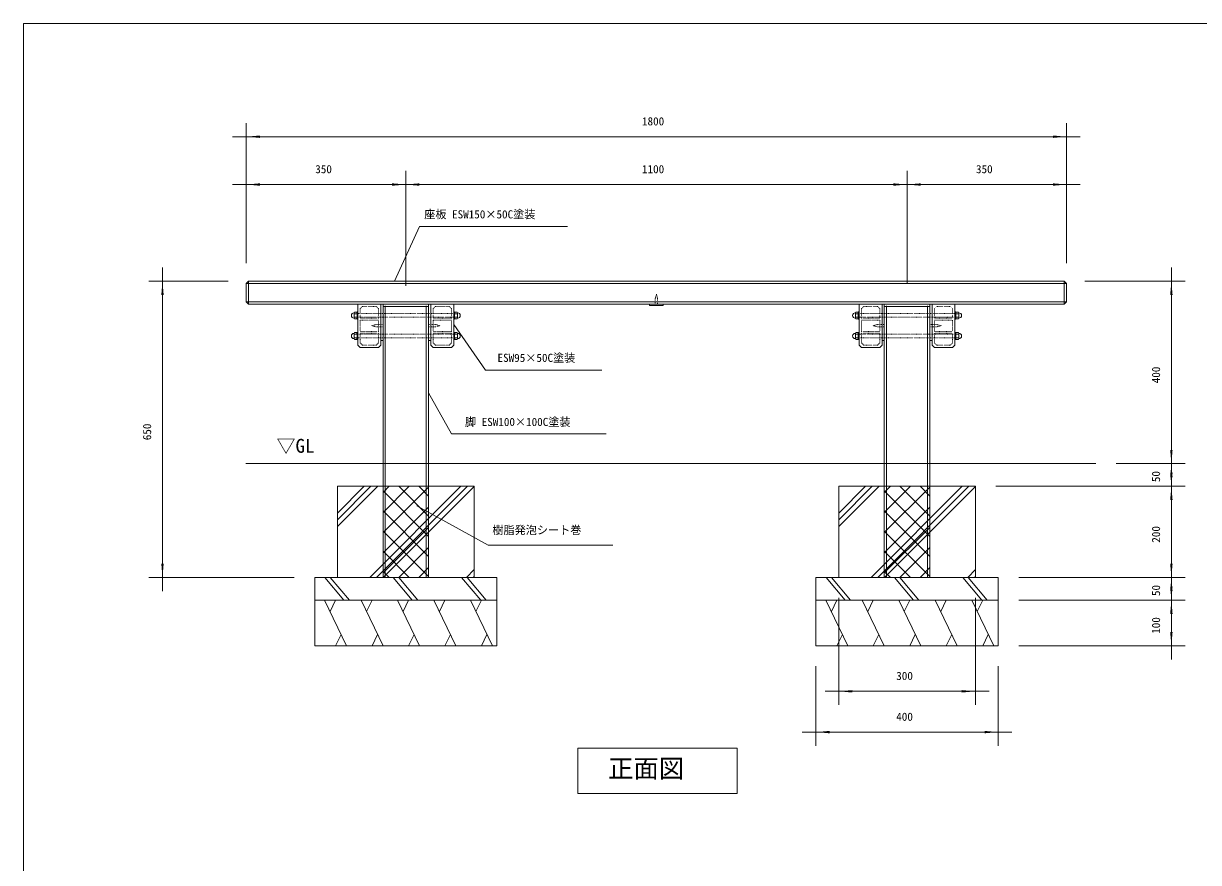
# Model space of a CAD drawing. Units: millimetres, scale not verified. Extents: x -2925 to 2925, y -2062 to 2062.
# Drawn here: x -2925 to -346, y 221 to 2062 of the extents above; entities that cross this region are included whole.
import ezdxf
from ezdxf.enums import TextEntityAlignment as Align

# ---------------------------------------------------------------- set-up
doc = ezdxf.new("R2010")
doc.units = ezdxf.units.MM
doc.header["$LTSCALE"] = 10
doc.linetypes.add('USER5', pattern=[0.208282, 0.069427, -0.138855])
doc.layers.add('0-1_IMPORTED', color=30, linetype='USER5', lineweight=18)
doc.styles.add('ＭＳ ゴシック', font='')
doc.styles.get('ＭＳ ゴシック').set_extended_font_data('MS Gothic')

msp = doc.modelspace()

# ---------------------------------------------------------------- linework, layer by layer
at = {"layer": '0-1_IMPORTED', "color": 1, "linetype": 'Continuous'}
for p, q in [((-2436, 1536.54), (-2436, 1844)), ((-636, 1536.54), (-636, 1844)), ((-2436, 1814), (-2466, 1814)), ((-636, 1814), (-2436, 1814)), ((-606, 1814), (-636, 1814)), ((-2436, 1536.54), (-2436, 1739)), ((-2086, 1486.54), (-2086, 1739)), ((-2086, 1486.54), (-2086, 1739)), ((-986, 1491.54), (-986, 1739)), ((-986, 1491.54), (-986, 1739)), ((-636, 1536.54), (-636, 1739)), ((-2466, 1709), (-2436, 1709)), ((-2436, 1709), (-2086, 1709)), ((-2116, 1709), (-2086, 1709)), ((-2086, 1709), (-2056, 1709)), ((-2086, 1709), (-986, 1709)), ((-1016, 1709), (-986, 1709)), ((-986, 1709), (-956, 1709)), ((-986, 1709), (-636, 1709)), ((-636, 1709), (-606, 1709)), ((-2620, 1526.54), (-2620, 1496.54)), ((-406, 1496.54), (-406, 1526.54)), ((-2476, 1496.54), (-2650, 1496.54)), ((-2620, 1496.54), (-2620, 846.54)), ((-596, 1496.54), (-376, 1496.54)), ((-406, 1096.54), (-406, 1496.54)), ((-406, 1096.54), (-406, 1126.54)), ((-527, 1096.54), (-376, 1096.54)), ((-527, 1096.54), (-376, 1096.54)), ((-406, 1046.54), (-406, 1096.54)), ((-406, 1066.54), (-406, 1096.54)), ((-406, 1046.54), (-406, 1076.54)), ((-791, 1046.54), (-376, 1046.54)), ((-791, 1046.54), (-376, 1046.54)), ((-406, 846.54), (-406, 1046.54)), ((-406, 1016.54), (-406, 1046.54)), ((-2061.83, 1003.63), (-1905.35, 917.19)), ((-1905.35, 917.2), (-1632, 917.2)), ((-406, 846.54), (-406, 876.54)), ((-2331, 846.54), (-2650, 846.54)), ((-2620, 846.54), (-2620, 816.54)), ((-741, 846.54), (-376, 846.54)), ((-741, 846.54), (-376, 846.54)), ((-406, 796.54), (-406, 846.54)), ((-406, 816.54), (-406, 846.54)), ((-406, 796.54), (-406, 826.54)), ((-1136, 801.54), (-1136, 566.54)), ((-836, 801.54), (-836, 566.54)), ((-741, 796.54), (-376, 796.54)), ((-741, 796.54), (-376, 796.54)), ((-406, 696.54), (-406, 796.54)), ((-406, 766.54), (-406, 796.54)), ((-741, 696.54), (-376, 696.54)), ((-406, 666.54), (-406, 696.54)), ((-1186, 651.54), (-1186, 477)), ((-786, 651.54), (-786, 477)), ((-1166, 596.54), (-1136, 596.54)), ((-1136, 596.54), (-836, 596.54)), ((-836, 596.54), (-806, 596.54)), ((-1216, 507), (-1186, 507)), ((-1186, 507), (-786, 507)), ((-786, 507), (-756, 507))]:
    msp.add_line(p, q, dxfattribs=at)
at = {"layer": '0-1_IMPORTED', "linetype": 'Continuous'}
for p, q in [((-2436, 1491.54), (-2431, 1496.54)), ((-2431, 1496.54), (-641, 1496.54)), ((-2431, 1446.54), (-2431, 1496.54)), ((-641, 1496.54), (-636, 1491.54)), ((-641, 1446.54), (-641, 1496.54)), ((-2436, 1451.54), (-2436, 1491.54)), ((-2436, 1491.54), (-636, 1491.54)), ((-636, 1491.54), (-636, 1451.54)), ((-2431, 1446.54), (-2436, 1451.54)), ((-2436, 1451.54), (-636, 1451.54)), ((-641, 1446.54), (-2431, 1446.54)), ((-636, 1451.54), (-641, 1446.54)), ((-2199.75, 1427.29), (-2199.5, 1427.29)), ((-2199.5, 1427.29), (-2198.49, 1429.04)), ((-2199.5, 1427.29), (-2199.5, 1415.79)), ((-2199.5, 1425.28), (-2193, 1425.28)), ((-2198.49, 1429.04), (-2194.01, 1429.04)), ((-2193, 1427.29), (-2194.01, 1429.04)), ((-2193, 1427.29), (-2193, 1415.79)), ((-2131, 1442.54), (-2131, 846.54)), ((-2041, 1442.54), (-2041, 846.54)), ((-1979, 1427.29), (-1977.99, 1429.04)), ((-1979, 1427.29), (-1979, 1415.79)), ((-1972.5, 1425.28), (-1979, 1425.28)), ((-1973.51, 1429.04), (-1977.99, 1429.04)), ((-1972.5, 1427.29), (-1973.51, 1429.04)), ((-1972.25, 1427.29), (-1972.5, 1427.29)), ((-1972.5, 1427.29), (-1972.5, 1415.79)), ((-1099.75, 1427.29), (-1099.5, 1427.29)), ((-1099.5, 1427.29), (-1098.49, 1429.04)), ((-1099.5, 1427.29), (-1099.5, 1415.79)), ((-1099.5, 1425.28), (-1093, 1425.28)), ((-1098.49, 1429.04), (-1094.01, 1429.04)), ((-1093, 1427.29), (-1094.01, 1429.04)), ((-1093, 1427.29), (-1093, 1415.79)), ((-1031, 1442.54), (-1031, 846.54)), ((-941, 1442.54), (-941, 846.54)), ((-879, 1427.29), (-877.99, 1429.04)), ((-879, 1427.29), (-879, 1415.79)), ((-872.5, 1425.28), (-879, 1425.28)), ((-873.51, 1429.04), (-877.99, 1429.04)), ((-872.5, 1427.29), (-873.51, 1429.04)), ((-872.25, 1427.29), (-872.5, 1427.29)), ((-872.5, 1427.29), (-872.5, 1415.79)), ((-2199.75, 1415.79), (-2199.5, 1415.79)), ((-2199.5, 1417.8), (-2193, 1417.8)), ((-2199.5, 1415.79), (-2198.49, 1414.04)), ((-2198.49, 1414.04), (-2194.01, 1414.04)), ((-2193, 1415.79), (-2194.01, 1414.04)), ((-1972.5, 1417.8), (-1979, 1417.8)), ((-1979, 1415.79), (-1977.99, 1414.04)), ((-1973.51, 1414.04), (-1977.99, 1414.04)), ((-1972.5, 1415.79), (-1973.51, 1414.04)), ((-1972.25, 1415.79), (-1972.5, 1415.79)), ((-1099.75, 1415.79), (-1099.5, 1415.79)), ((-1099.5, 1417.8), (-1093, 1417.8)), ((-1099.5, 1415.79), (-1098.49, 1414.04)), ((-1098.49, 1414.04), (-1094.01, 1414.04)), ((-1093, 1415.79), (-1094.01, 1414.04)), ((-872.5, 1417.8), (-879, 1417.8)), ((-879, 1415.79), (-877.99, 1414.04)), ((-873.51, 1414.04), (-877.99, 1414.04)), ((-872.5, 1415.79), (-873.51, 1414.04)), ((-872.25, 1415.79), (-872.5, 1415.79)), ((-2199.75, 1382.29), (-2199.5, 1382.29)), ((-2199.75, 1370.79), (-2199.5, 1370.79)), ((-2199.5, 1382.29), (-2198.49, 1384.04)), ((-2199.5, 1370.79), (-2199.5, 1382.29)), ((-2199.5, 1380.28), (-2193, 1380.28)), ((-2199.5, 1372.8), (-2193, 1372.8)), ((-2199.5, 1370.79), (-2198.49, 1369.04)), ((-2198.49, 1384.04), (-2194.01, 1384.04)), ((-2198.49, 1369.04), (-2194.01, 1369.04)), ((-2193, 1382.29), (-2194.01, 1384.04)), ((-2193, 1370.79), (-2194.01, 1369.04)), ((-2193, 1370.79), (-2193, 1382.29)), ((-1979, 1382.29), (-1977.99, 1384.04)), ((-1979, 1370.79), (-1979, 1382.29)), ((-1972.5, 1380.28), (-1979, 1380.28)), ((-1972.5, 1372.8), (-1979, 1372.8)), ((-1979, 1370.79), (-1977.99, 1369.04)), ((-1973.51, 1384.04), (-1977.99, 1384.04)), ((-1973.51, 1369.04), (-1977.99, 1369.04)), ((-1972.5, 1382.29), (-1973.51, 1384.04)), ((-1972.5, 1370.79), (-1973.51, 1369.04)), ((-1972.25, 1382.29), (-1972.5, 1382.29)), ((-1972.5, 1370.79), (-1972.5, 1382.29)), ((-1972.25, 1370.79), (-1972.5, 1370.79)), ((-1099.75, 1382.29), (-1099.5, 1382.29)), ((-1099.75, 1370.79), (-1099.5, 1370.79)), ((-1099.5, 1382.29), (-1098.49, 1384.04)), ((-1099.5, 1370.79), (-1099.5, 1382.29)), ((-1099.5, 1380.28), (-1093, 1380.28)), ((-1099.5, 1372.8), (-1093, 1372.8)), ((-1099.5, 1370.79), (-1098.49, 1369.04)), ((-1098.49, 1384.04), (-1094.01, 1384.04)), ((-1098.49, 1369.04), (-1094.01, 1369.04)), ((-1093, 1382.29), (-1094.01, 1384.04)), ((-1093, 1370.79), (-1094.01, 1369.04)), ((-1093, 1370.79), (-1093, 1382.29)), ((-879, 1382.29), (-877.99, 1384.04)), ((-879, 1370.79), (-879, 1382.29)), ((-872.5, 1380.28), (-879, 1380.28)), ((-872.5, 1372.8), (-879, 1372.8)), ((-879, 1370.79), (-877.99, 1369.04)), ((-873.51, 1384.04), (-877.99, 1384.04)), ((-873.51, 1369.04), (-877.99, 1369.04)), ((-872.5, 1382.29), (-873.51, 1384.04)), ((-872.5, 1370.79), (-873.51, 1369.04)), ((-872.25, 1382.29), (-872.5, 1382.29)), ((-872.5, 1370.79), (-872.5, 1382.29)), ((-872.25, 1370.79), (-872.5, 1370.79)), ((-2437, 1096.54), (-572, 1096.54)), ((-2236, 958.14), (-2147.6, 1046.54)), ((-2236, 972.99), (-2162.45, 1046.54)), ((-2236, 987.84), (-2177.3, 1046.54)), ((-2165.17, 846.54), (-1965.17, 1046.54)), ((-2150.32, 846.54), (-1950.32, 1046.54)), ((-2136, 1033.19), (-2122.65, 1046.54)), ((-2136, 989), (-2078.46, 1046.54)), ((-2136, 944.8), (-2036, 1044.8)), ((-2036, 936.69), (-2136, 1036.69)), ((-2135.47, 846.54), (-1936, 1046.01)), ((-2036, 980.88), (-2101.66, 1046.54)), ((-2036, 1025.08), (-2057.47, 1046.54)), ((-1136, 958.14), (-1047.6, 1046.54)), ((-1136, 972.99), (-1062.45, 1046.54)), ((-1136, 987.84), (-1077.3, 1046.54)), ((-1065.17, 846.54), (-865.17, 1046.54)), ((-1050.32, 846.54), (-850.32, 1046.54)), ((-1036, 1033.19), (-1022.65, 1046.54)), ((-1036, 989), (-978.46, 1046.54)), ((-1036, 944.8), (-936, 1044.8)), ((-936, 936.69), (-1036, 1036.69)), ((-1035.47, 846.54), (-836, 1046.01)), ((-936, 980.88), (-1001.66, 1046.54)), ((-936, 1025.08), (-957.47, 1046.54)), ((-2136, 900.61), (-2036, 1000.61)), ((-2036, 892.49), (-2136, 992.49)), ((-1036, 900.61), (-936, 1000.61)), ((-936, 892.49), (-1036, 992.49)), ((-2136, 856.42), (-2036, 956.42)), ((-1036, 856.42), (-936, 956.42)), ((-2036, 848.3), (-2136, 948.3)), ((-936, 848.3), (-1036, 948.3)), ((-2078.44, 846.54), (-2136, 904.11)), ((-2101.68, 846.54), (-2036, 912.22)), ((-978.44, 846.54), (-1036, 904.11)), ((-1001.68, 846.54), (-936, 912.22)), ((-2122.63, 846.54), (-2136, 859.91)), ((-2057.49, 846.54), (-2036, 868.03)), ((-1953.04, 846.54), (-1936, 863.58)), ((-1022.63, 846.54), (-1036, 859.91)), ((-957.49, 846.54), (-936, 868.03)), ((-853.04, 846.54), (-836, 863.58)), ((-2263.5, 846.54), (-2221.74, 796.54)), ((-2251.69, 846.54), (-2209.93, 796.54)), ((-2113.5, 846.54), (-2071.74, 796.54)), ((-2101.69, 846.54), (-2059.93, 796.54)), ((-1963.5, 846.54), (-1921.74, 796.54)), ((-1951.69, 846.54), (-1909.93, 796.54)), ((-1938.19, 846.54), (-1936, 848.73)), ((-1163.5, 846.54), (-1121.74, 796.54)), ((-1151.69, 846.54), (-1109.93, 796.54)), ((-1013.5, 846.54), (-971.74, 796.54)), ((-1001.69, 846.54), (-959.93, 796.54)), ((-863.5, 846.54), (-821.74, 796.54)), ((-851.69, 846.54), (-809.93, 796.54)), ((-838.19, 846.54), (-836, 848.73)), ((-2216, 696.54), (-2264.25, 796.54)), ((-2252.18, 771.54), (-2240.12, 796.54)), ((-2136, 696.54), (-2184.25, 796.54)), ((-2172.18, 771.54), (-2160.12, 796.54)), ((-2056, 696.54), (-2104.25, 796.54)), ((-2092.18, 771.54), (-2080.12, 796.54)), ((-1976, 696.54), (-2024.25, 796.54)), ((-2012.18, 771.54), (-2000.12, 796.54)), ((-1896, 696.54), (-1944.25, 796.54)), ((-1932.18, 771.54), (-1920.12, 796.54)), ((-1116, 696.54), (-1164.25, 796.54)), ((-1152.18, 771.54), (-1140.12, 796.54)), ((-1036, 696.54), (-1084.25, 796.54)), ((-1072.18, 771.54), (-1060.12, 796.54)), ((-956, 696.54), (-1004.25, 796.54)), ((-992.18, 771.54), (-980.12, 796.54)), ((-876, 696.54), (-924.25, 796.54)), ((-912.18, 771.54), (-900.12, 796.54)), ((-796, 696.54), (-844.25, 796.54)), ((-832.18, 771.54), (-820.12, 796.54)), ((-2228.06, 721.54), (-2240.12, 696.54)), ((-2148.06, 721.54), (-2160.12, 696.54)), ((-2068.06, 721.54), (-2080.12, 696.54)), ((-1988.06, 721.54), (-2000.12, 696.54)), ((-1908.06, 721.54), (-1920.12, 696.54)), ((-1128.06, 721.54), (-1140.12, 696.54)), ((-1048.06, 721.54), (-1060.12, 696.54)), ((-968.06, 721.54), (-980.12, 696.54)), ((-888.06, 721.54), (-900.12, 696.54)), ((-808.06, 721.54), (-820.12, 696.54))]:
    msp.add_line(p, q, dxfattribs=at)
for points in [[(-2925, 2062.5), (2925, 2062.5), (2925, -2062.5), (-2925, -2062.5)], [(-2191, 1446.54), (-2191, 1356.54), (-2186, 1351.54), (-2146, 1351.54), (-2141, 1356.54), (-2141, 1446.54)], [(-2031, 1366.54), (-2031, 1441.54), (-2031, 1446.54), (-2036, 1446.54), (-2136, 1446.54), (-2141, 1446.54), (-2141, 1441.54), (-2141, 1366.54), (-2136, 1366.54), (-2136, 1441.54), (-2036, 1441.54), (-2036, 1366.54)], [(-2136, 1446.54), (-2036, 1446.54), (-2036, 846.54), (-2136, 846.54)], [(-1981, 1446.54), (-1981, 1356.54), (-1986, 1351.54), (-2026, 1351.54), (-2031, 1356.54), (-2031, 1446.54)], [(-1551, 1446.54), (-1521, 1446.54), (-1521, 1443.54), (-1551, 1443.54)], [(-1091, 1446.54), (-1091, 1356.54), (-1086, 1351.54), (-1046, 1351.54), (-1041, 1356.54), (-1041, 1446.54)], [(-1041, 1366.54), (-1041, 1441.54), (-1041, 1446.54), (-1036, 1446.54), (-936, 1446.54), (-931, 1446.54), (-931, 1441.54), (-931, 1366.54), (-936, 1366.54), (-936, 1441.54), (-1036, 1441.54), (-1036, 1366.54)], [(-1036, 1446.54), (-936, 1446.54), (-936, 846.54), (-1036, 846.54)], [(-881, 1446.54), (-881, 1356.54), (-886, 1351.54), (-926, 1351.54), (-931, 1356.54), (-931, 1446.54)], [(-2191, 1429.54), (-2193, 1429.54), (-2193, 1413.54), (-2191, 1413.54)], [(-1981, 1429.54), (-1979, 1429.54), (-1979, 1413.54), (-1981, 1413.54)], [(-1091, 1429.54), (-1093, 1429.54), (-1093, 1413.54), (-1091, 1413.54)], [(-881, 1429.54), (-879, 1429.54), (-879, 1413.54), (-881, 1413.54)], [(-2191, 1368.54), (-2193, 1368.54), (-2193, 1384.54), (-2191, 1384.54)], [(-1981, 1368.54), (-1979, 1368.54), (-1979, 1384.54), (-1981, 1384.54)], [(-1091, 1368.54), (-1093, 1368.54), (-1093, 1384.54), (-1091, 1384.54)], [(-881, 1368.54), (-879, 1368.54), (-879, 1384.54), (-881, 1384.54)], [(-2236, 1046.54), (-1936, 1046.54), (-1936, 846.54), (-2236, 846.54)], [(-2136, 1046.54), (-2036, 1046.54), (-2036, 846.54), (-2136, 846.54)], [(-1136, 1046.54), (-836, 1046.54), (-836, 846.54), (-1136, 846.54)], [(-2286, 846.54), (-1886, 846.54), (-1886, 796.54), (-2286, 796.54)], [(-1186, 846.54), (-786, 846.54), (-786, 796.54), (-1186, 796.54)], [(-2286, 796.54), (-1886, 796.54), (-1886, 696.54), (-2286, 696.54)], [(-1186, 796.54), (-786, 796.54), (-786, 696.54), (-1186, 696.54)], [(-1708.7, 472), (-1358.7, 472), (-1358.7, 372), (-1708.7, 372)]]:
    msp.add_lwpolyline(points, close=True, dxfattribs=at)
at = {"layer": '0-1_IMPORTED', "color": 1, "linetype": 'Continuous'}
for points in [[(-2111, 1496.54), (-2056, 1616.54), (-1731, 1616.54)], [(-1981, 1401.54), (-1911, 1301.54), (-1656, 1301.54)], [(-2036, 1251.54), (-1986, 1161.54), (-1646, 1161.54)]]:
    msp.add_lwpolyline(points, dxfattribs=at)
at = {"layer": '0-1_IMPORTED'}
for points in [[(-1538.57, 1443.54), (-1533.43, 1443.54), (-1533.43, 1458.54), (-1536, 1467.99), (-1538.57, 1458.54)], [(-1981, 1425.54), (-2191, 1425.54), (-2191, 1417.54), (-1981, 1417.54)], [(-2186, 1436.54), (-2186, 1415.54), (-2146, 1415.54), (-2146, 1436.54), (-2151, 1441.54), (-2181, 1441.54)], [(-2026, 1436.54), (-2026, 1415.54), (-1986, 1415.54), (-1986, 1436.54), (-1991, 1441.54), (-2021, 1441.54)], [(-1091, 1425.54), (-881, 1425.54), (-881, 1417.54), (-1091, 1417.54)], [(-1046, 1436.54), (-1046, 1415.54), (-1086, 1415.54), (-1086, 1436.54), (-1081, 1441.54), (-1051, 1441.54)], [(-886, 1436.54), (-886, 1415.54), (-926, 1415.54), (-926, 1436.54), (-921, 1441.54), (-891, 1441.54)], [(-2186, 1411.54), (-2186, 1386.54), (-2146, 1386.54), (-2146, 1411.54)], [(-2136, 1401.61), (-2136, 1396.47), (-2151, 1396.47), (-2160.45, 1399.04), (-2151, 1401.61)], [(-2036, 1401.61), (-2036, 1396.47), (-2021, 1396.47), (-2011.55, 1399.04), (-2021, 1401.61)], [(-2026, 1411.54), (-2026, 1386.54), (-1986, 1386.54), (-1986, 1411.54)], [(-1046, 1411.54), (-1046, 1386.54), (-1086, 1386.54), (-1086, 1411.54)], [(-1036, 1401.61), (-1036, 1396.47), (-1051, 1396.47), (-1060.45, 1399.04), (-1051, 1401.61)], [(-936, 1401.61), (-936, 1396.47), (-921, 1396.47), (-911.55, 1399.04), (-921, 1401.61)], [(-886, 1411.54), (-886, 1386.54), (-926, 1386.54), (-926, 1411.54)], [(-1981, 1372.54), (-2191, 1372.54), (-2191, 1380.54), (-1981, 1380.54)], [(-2186, 1361.54), (-2186, 1382.54), (-2146, 1382.54), (-2146, 1361.54), (-2151, 1356.54), (-2181, 1356.54)], [(-2026, 1361.54), (-2026, 1382.54), (-1986, 1382.54), (-1986, 1361.54), (-1991, 1356.54), (-2021, 1356.54)], [(-1091, 1372.54), (-881, 1372.54), (-881, 1380.54), (-1091, 1380.54)], [(-1046, 1361.54), (-1046, 1382.54), (-1086, 1382.54), (-1086, 1361.54), (-1081, 1356.54), (-1051, 1356.54)], [(-886, 1361.54), (-886, 1382.54), (-926, 1382.54), (-926, 1361.54), (-921, 1356.54), (-891, 1356.54)]]:
    msp.add_lwpolyline(points, close=True, dxfattribs=at)
at = {"layer": '0-1_IMPORTED', "linetype": 'Continuous'}
for centre, start, end in [((-2199.75, 1421.54), 90, 270), ((-1972.25, 1421.54), 270, 90), ((-1099.75, 1421.54), 90, 270), ((-872.25, 1421.54), 270, 90), ((-2199.75, 1376.54), 90, 270), ((-1972.25, 1376.54), 270, 90), ((-1099.75, 1376.54), 90, 270), ((-872.25, 1376.54), 270, 90)]:
    msp.add_arc(centre, 5.75, start, end, dxfattribs=at)
at = {"layer": '0-1_IMPORTED', "color": 1}
for points in [[(-2436, 1814), (-2406, 1816.62), (-2406, 1811.38)], [(-636, 1814), (-666, 1811.38), (-666, 1816.62)], [(-2436, 1709), (-2406, 1711.62), (-2406, 1706.38)], [(-2086, 1709), (-2116, 1706.38), (-2116, 1711.62)], [(-2086, 1709), (-2056, 1711.62), (-2056, 1706.38)], [(-986, 1709), (-1016, 1706.38), (-1016, 1711.62)], [(-986, 1709), (-956, 1711.62), (-956, 1706.38)], [(-636, 1709), (-666, 1706.38), (-666, 1711.62)], [(-2620, 1496.54), (-2617.38, 1466.54), (-2622.62, 1466.54)], [(-406, 1496.54), (-403.38, 1466.54), (-408.62, 1466.54)], [(-406, 1096.54), (-408.62, 1126.54), (-403.38, 1126.54)], [(-406, 1096.54), (-403.38, 1066.54), (-408.62, 1066.54)], [(-406, 1046.54), (-408.62, 1076.54), (-403.38, 1076.54)], [(-406, 1046.54), (-403.38, 1016.54), (-408.62, 1016.54)], [(-2620, 846.54), (-2622.62, 876.54), (-2617.38, 876.54)], [(-406, 846.54), (-408.62, 876.54), (-403.38, 876.54)], [(-406, 846.54), (-403.38, 816.54), (-408.62, 816.54)], [(-406, 796.54), (-408.62, 826.54), (-403.38, 826.54)], [(-406, 796.54), (-403.38, 766.54), (-408.62, 766.54)], [(-406, 696.54), (-408.62, 726.54), (-403.38, 726.54)], [(-1136, 596.54), (-1106, 599.17), (-1106, 593.92)], [(-836, 596.54), (-866, 593.92), (-866, 599.17)], [(-1186, 507), (-1156, 509.62), (-1156, 504.38)], [(-786, 507), (-816, 504.38), (-816, 509.62)]]:
    msp.add_solid(points, dxfattribs=at)

# ---------------------------------------------------------------- texts
at = {"layer": '0-1_IMPORTED', "color": 7, "style": 'ＭＳ ゴシック'}
for s, height, p in [('1800', 17.91, (-1567.75, 1833.45)), ('350', 17.91, (-2284.81, 1728.45)), ('1100', 17.91, (-1567.75, 1728.45)), ('350', 17.91, (-834.81, 1728.45)), ('座板 ESW150×50C塗装', 17.91, (-2045.58, 1629.24)), ('ESW95×50C塗装', 17.91, (-1884.77, 1314.24)), ('脚 ESW100×100C塗装', 17.91, (-1956.2, 1173.52)), ('▽GL', 30.52, (-2369.72, 1111.01)), ('樹脂発泡シート巻', 17.91, (-1896.11, 936.14)), ('300', 17.91, (-1009.81, 615.99)), ('400', 17.91, (-1009.81, 526.45)), ('正面図', 40.7, (-1642.02, 394.55))]:
    msp.add_text(s, height=height, dxfattribs=at).set_placement(p, align=Align.BOTTOM_LEFT)
for s, p in [('400', (-425.44, 1272.73)), ('650', (-2639.45, 1147.73)), ('50', (-425.44, 1055.67)), ('200', (-425.44, 922.73)), ('50', (-425.44, 805.67)), ('100', (-425.44, 722.73))]:
    msp.add_text(s, height=17.91, rotation=90, dxfattribs=at).set_placement(p, align=Align.BOTTOM_LEFT)

doc.saveas('drawing.dxf')
